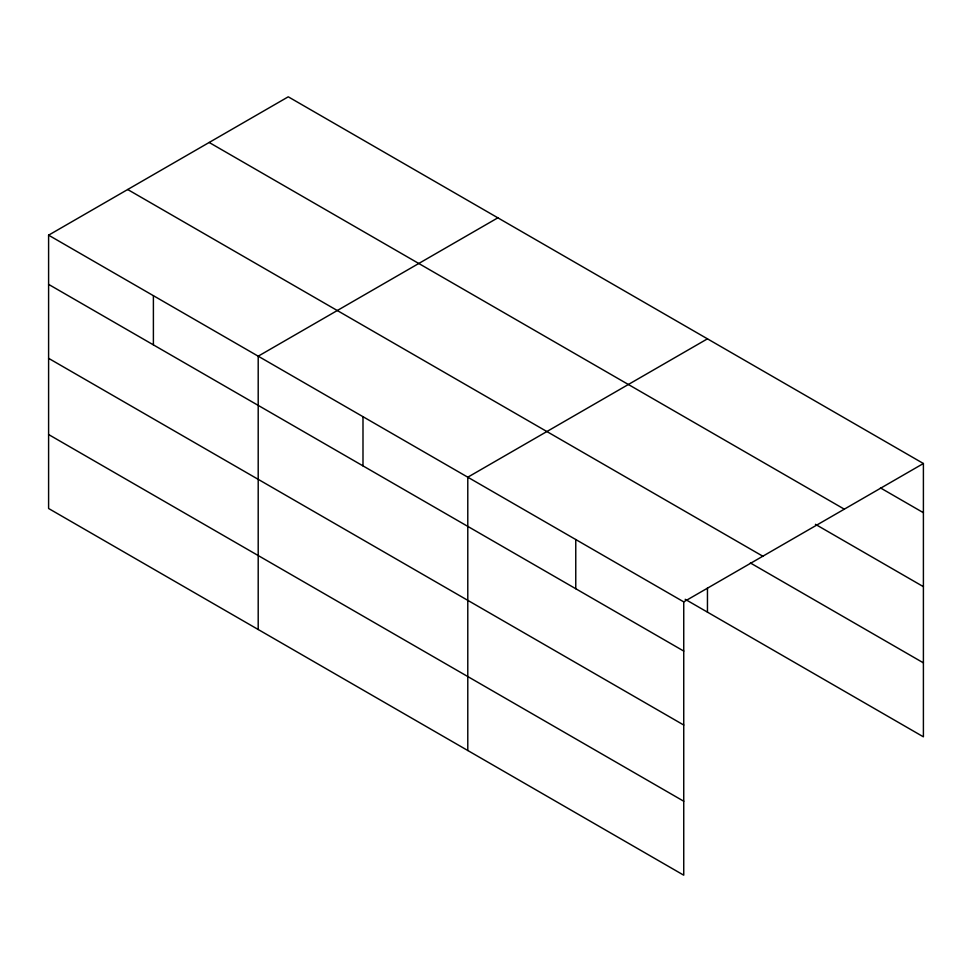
<?xml version="1.0" encoding="UTF-8"?>
<svg xmlns="http://www.w3.org/2000/svg" width="972" height="972" viewBox="0 0 972 972"><rect width="100%" height="100%" fill="white"/><g stroke="black" fill="none" stroke-linecap="round" stroke-linejoin="round"><path stroke-width="1.46" d="M683.741 725.027L683.741 601.875L48.6 235.175L48.6 508.49L683.741 875.189L683.741 725.027L48.6 358.328M685.187 599.287L923.4 736.825L923.4 463.51L288.259 96.811L48.6 235.175M497.858 217.825L258.2 356.189L258.2 629.504M707.458 338.827L467.787 477.203L467.787 750.506M683.741 601.875L923.4 463.51M880.474 487.92L923.4 512.706M209.174 142.471L844.316 509.17M815.423 524.321L923.4 586.663M127.684 189.516L762.826 556.215M750.384 562.97L923.4 662.855M48.6 284.371L683.741 651.07M48.6 434.533L683.741 801.232M707.458 587.999L707.458 612.141M575.764 539.533L575.764 588.728M362.993 416.696L362.993 465.892M153.394 295.682L153.394 344.878"/></g></svg>
